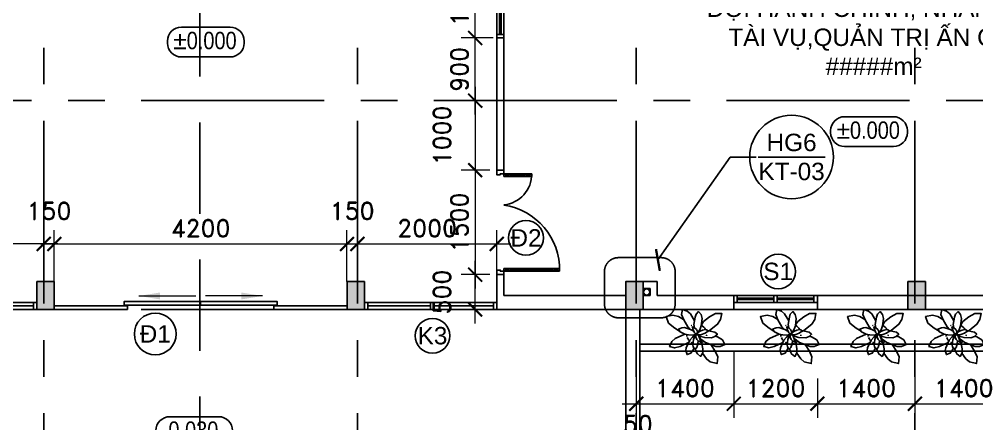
# Model space of a CAD drawing. Header units: inches. Extents: x 452443 to 881249, y 975131 to 1198310.
# Drawn here: x 572198 to 585940, y 1081792 to 1087607 of the extents above; entities that cross this region are included whole.
import ezdxf

# ---------------------------------------------------------------- set-up
doc = ezdxf.new("R2010")
doc.units = ezdxf.units.IN
doc.header["$LTSCALE"] = 3.5
doc.header["$MEASUREMENT"] = 0
doc.linetypes.add('CENTER', pattern=[2, 1.25, -0.25, 0.25, -0.25])
doc.linetypes.add('HIDDEN', pattern=[0.375, 0.25, -0.125])
for name, color, linetype in [('cot', 1, 'Continuous'), ('CUA', 4, 'Continuous'), ('DOOR-84', 84, 'Continuous'), ('hatch', 4, 'Continuous'), ('hatch vl', 4, 'Continuous'), ('HATCH47', 47, 'Continuous'), ('Mui ten', 9, 'Continuous'), ('Net thay', 140, 'Continuous'), ('phong', 2, 'Continuous'), ('Q-CAY', 94, 'Continuous'), ('TEXT2', 7, 'Continuous'), ('thuocdo', 3, 'Continuous'), ('Truc', 252, 'Continuous')]:
    doc.layers.add(name, color=color, linetype=linetype)
doc.styles.add('chu 1', font='VHELVEN0.TTF')
doc.styles.add('CHUGHICHU', font='VTIMESN0.TTF')
doc.styles.add('romand', font='romand.shx')
doc.styles.add('THONG', font='VHELVCN0.TTF', dxfattribs={"height": 250})
doc.styles.add('VNI-HELVE', font='VHELVEN0.TTF')
doc.dimstyles.new('50', dxfattribs={"dimscale": 75, "dimtxt": 2.5, "dimasz": 30, "dimexe": 2, "dimexo": 0, "dimgap": 1, "dimtad": 1, "dimdec": 0, "dimdsep": 46, "dimtxsty": 'CHUGHICHU', "dimblk": 'ARCHTICK', "dimcen": 1.5, "dimdle": 2, "dimclrd": 256, "dimclre": 256, "dimclrt": 7, "dimadec": 0, "dimazin": 0, "dimtfac": 1, "dimtdec": 0, "dimtofl": 0, "dimtmove": 2, "dimatfit": 3, "dimldrblk": 'ARCHTICK', "dimfxl": 1, "dimtolj": 1, "dimtzin": 0, "dimlwd": -1, "dimlwe": -1, "dimarcsym": 0})
doc.dimstyles.new('TL100', dxfattribs={"dimscale": 100, "dimtxt": 2.5, "dimasz": 2, "dimexe": 2, "dimexo": 1, "dimgap": 1, "dimtad": 1, "dimdec": 0, "dimzin": 0, "dimdsep": 46, "dimtxsty": 'romand', "dimblk": 'ARCHTICK', "dimcen": 2, "dimdle": 2, "dimclrd": 256, "dimclre": 256, "dimclrt": 7, "dimadec": 0, "dimazin": 0, "dimtfac": 0.004, "dimtdec": 0, "dimtmove": 2, "dimatfit": 3, "dimfxl": 1, "dimtolj": 1, "dimtzin": 0, "dimlwd": 20, "dimlwe": 20, "dimarcsym": 1})

# ---------------------------------------------------------------- blocks, each defined once
blk = doc.blocks.new('mb-cay52')
for points in [[(-20, 301), (-10, 410), (69, 617), (164, 785), (322, 876), (381, 708), (374, 545), (269, 276), (210, 194), (191, 146), (122, 62), (70, 24), (21, 10), (10, 14), (7, 21), (17, 74), (41, 127), (90, 185), (154, 241), (210, 252), (210, 242), (422, 317), (514, 298), (487, 204), (420, 126), (248, 29), (136, 0), (38, 0), (-2, 41), (3, 46), (14, 150), (-9, 275), (-92, 463), (-174, 549), (-277, 588), (-306, 487), (-286, 403), (-209, 201), (-146, 124), (-75, 112), (-22, 75), (-7, 46), (-4, 14), (-7, 3), (-10, 0), (-32, -7), (-72, 0), (-163, 68), (-210, 119), (-139, 123)], [(-247, 301), (-449, 415), (-568, 438), (-704, 406), (-661, 275), (-527, 165), (-329, 51), (-243, 26)], [(-541, 176), (-707, 178), (-862, 127), (-1013, -2), (-861, -130), (-628, -170), (-469, -168)], [(-107, 26), (-116, 28), (-220, 31), (-399, -12), (-459, -51), (-525, -140), (-440, -182), (-292, -170), (-473, -418), (-514, -542), (-497, -696), (-350, -662), (-236, -547), (-79, -325)], [(492, 219), (551, 231), (722, 231), (850, 150), (758, 28), (653, -30), (336, -83), (178, -66), (113, -43)], [(-15, -43), (-18, -28), (-33, -26), (-88, -80), (-189, -137), (-304, -171)], [(130, -140), (171, -227), (192, -326), (171, -399), (96, -361), (58, -317), (0, -182), (-10, -102), (-4, -38), (-21, -46), (-63, -136), (-87, -248), (-63, -486), (-32, -564), (56, -648), (126, -553), (134, -441), (130, -378)], [(-28, -21), (-28, -7)], [(178, -374), (226, -431), (303, -480), (420, -497), (420, -376), (359, -277), (235, -128), (133, -56), (125, -53)], [(505, -55), (704, -155), (849, -258), (930, -435), (731, -491), (600, -473), (420, -391)]]:
    blk.add_lwpolyline(points)
blk.add_lwpolyline([(217, -144), (171, -90), (85, -22), (31, -4), (7, -7), (0, -24), (7, -56), (25, -89), (80, -129), (143, -144)], close=True)
for major_axis, start_param, end_param in [((-203, 203), -1.358595, -0.729477), ((-203, 203), 0.653356, 0.731809), ((203, 203), 1.819647, 1.898101), ((203, 203), 5.868937, 5.947391), ((-203, 203), 1.346387, 1.545962), ((-203, 203), 1.654884, 2.140886), ((-203, 203), 2.995946, 3.166341), ((-203, 203), 3.281712, 3.656404), ((203, 203), 3.844695, 4.079705)]:
    blk.add_ellipse((0, 0), major_axis=major_axis, ratio=1, start_param=start_param, end_param=end_param)
blk = doc.blocks.new('CS-1200')
for p, q in [((0, 100), (1200, 100)), ((0, 0), (1200, 0)), ((575, 60), (50, 60)), ((575, 40), (50, 40)), ((1150, 60), (625, 60)), ((1150, 40), (625, 40))]:
    blk.add_line(p, q)
at = {"ltscale": 5}
for points in [[(0, 0), (50, 0), (50, 100), (0, 100)], [(575, 0), (625, 0), (625, 100), (575, 100)], [(1150, 0), (1200, 0), (1200, 100), (1150, 100)]]:
    blk.add_lwpolyline(points, close=True, dxfattribs=at)
blk = doc.blocks.new('CAODO2')
at = {"layer": 'Net thay', "ltscale": 3}
blk.add_lwpolyline([(0, 0), (701, 0, 0.414214), (901, 200), (901, 229, 0.414214), (701, 429), (0, 429, 0.414214), (-200, 229), (-200, 200, 0.414214)], format="xyb", close=True, dxfattribs=at)
at = {"style": 'THONG', "flags": 4}
blk.add_attdef('%%P0.000', (-115, 111, 803), '', height=250, dxfattribs=at)
blk = doc.blocks.new('*D1975')
at = {"layer": 'DEFPOINTS', "color": 0}
for p in [(572702, 1084377), (572552, 1083736), (572702, 1083736)]:
    blk.add_point(p, dxfattribs=at)
at = {"layer": 'thuocdo', "lineweight": 20}
for p, q in [((572552, 1083836), (572552, 1084577)), ((572702, 1083836), (572702, 1084577)), ((572552, 1084377), (572702, 1084377))]:
    blk.add_line(p, q, dxfattribs=at)
at = {"layer": 'thuocdo', "color": 7, "insert": (572627, 1084852), "char_height": 250, "attachment_point": 5, "style": 'romand'}
blk.add_mtext('\\A1;150', dxfattribs=at)
blk = doc.blocks.new('_ArchTick')
at = {"color": 0, "linetype": 'ByBlock', "const_width": 0.15}
blk.add_lwpolyline([(-0.5, -0.5), (0.5, 0.5)], dxfattribs=at)
blk = doc.blocks.new('*D1976')
at = {"layer": 'DEFPOINTS', "color": 0}
for p in [(576902, 1084377), (572702, 1083736), (576902, 1083736)]:
    blk.add_point(p, dxfattribs=at)
at = {"layer": 'thuocdo', "lineweight": 20}
for p, q in [((572702, 1083836), (572702, 1084577)), ((576902, 1083836), (576902, 1084577)), ((572502, 1084377), (577102, 1084377))]:
    blk.add_line(p, q, dxfattribs=at)
at = {"layer": 'thuocdo', "lineweight": 20, "xscale": 200, "yscale": 200, "zscale": 200, "rotation": 180}
blk.add_blockref('_ArchTick', (572702, 1084377), dxfattribs=at)
at = {"layer": 'thuocdo', "lineweight": 20, "xscale": 200, "yscale": 200, "zscale": 200}
blk.add_blockref('_ArchTick', (576902, 1084377), dxfattribs=at)
at = {"layer": 'thuocdo', "color": 7, "insert": (574802, 1084602), "char_height": 250, "attachment_point": 5, "style": 'romand'}
blk.add_mtext('\\A1;4200', dxfattribs=at)
blk = doc.blocks.new('*D1977')
at = {"layer": 'DEFPOINTS', "color": 0}
for p in [(577052, 1084377), (576902, 1083736), (577052, 1083736)]:
    blk.add_point(p, dxfattribs=at)
at = {"layer": 'thuocdo', "lineweight": 20}
for p, q in [((576902, 1083836), (576902, 1084577)), ((577052, 1083836), (577052, 1084577)), ((576902, 1084377), (577052, 1084377))]:
    blk.add_line(p, q, dxfattribs=at)
at = {"layer": 'thuocdo', "color": 7, "insert": (576977, 1084852), "char_height": 250, "attachment_point": 5, "style": 'romand'}
blk.add_mtext('\\A1;150', dxfattribs=at)
blk = doc.blocks.new('*D1982')
at = {"layer": 'DEFPOINTS', "color": 0}
for p in [(582452, 1082545), (583652, 1082545), (583652, 1082081)]:
    blk.add_point(p, dxfattribs=at)
at = {"layer": 'thuocdo', "lineweight": 20}
for p, q in [((582452, 1082445), (582452, 1081881)), ((583652, 1082445), (583652, 1081881)), ((582252, 1082081), (583852, 1082081))]:
    blk.add_line(p, q, dxfattribs=at)
at = {"layer": 'thuocdo', "lineweight": 20, "xscale": 200, "yscale": 200, "zscale": 200, "rotation": 180}
blk.add_blockref('_ArchTick', (582452, 1082081), dxfattribs=at)
at = {"layer": 'thuocdo', "lineweight": 20, "xscale": 200, "yscale": 200, "zscale": 200}
blk.add_blockref('_ArchTick', (583652, 1082081), dxfattribs=at)
at = {"layer": 'thuocdo', "color": 7, "insert": (583052, 1082306), "char_height": 250, "attachment_point": 5, "style": 'romand'}
blk.add_mtext('\\A1;1200', dxfattribs=at)
blk = doc.blocks.new('*D1983')
at = {"layer": 'DEFPOINTS', "color": 0}
for p in [(585052, 1082693), (583652, 1082545), (585052, 1082081)]:
    blk.add_point(p, dxfattribs=at)
at = {"layer": 'thuocdo', "lineweight": 20}
for p, q in [((585052, 1082593), (585052, 1081881)), ((583652, 1082445), (583652, 1081881)), ((583452, 1082081), (585252, 1082081))]:
    blk.add_line(p, q, dxfattribs=at)
at = {"layer": 'thuocdo', "lineweight": 20, "xscale": 200, "yscale": 200, "zscale": 200, "rotation": 180}
blk.add_blockref('_ArchTick', (583652, 1082081), dxfattribs=at)
at = {"layer": 'thuocdo', "lineweight": 20, "xscale": 200, "yscale": 200, "zscale": 200}
blk.add_blockref('_ArchTick', (585052, 1082081), dxfattribs=at)
at = {"layer": 'thuocdo', "color": 7, "insert": (584352, 1082306), "char_height": 250, "attachment_point": 5, "style": 'romand'}
blk.add_mtext('\\A1;1400', dxfattribs=at)
blk = doc.blocks.new('*D1984')
at = {"layer": 'DEFPOINTS', "color": 0}
for p in [(585052, 1082693), (586452, 1082545), (586452, 1082081)]:
    blk.add_point(p, dxfattribs=at)
at = {"layer": 'thuocdo', "lineweight": 20}
for p, q in [((585052, 1082593), (585052, 1081881)), ((586452, 1082445), (586452, 1081881)), ((584852, 1082081), (586652, 1082081))]:
    blk.add_line(p, q, dxfattribs=at)
at = {"layer": 'thuocdo', "lineweight": 20, "xscale": 200, "yscale": 200, "zscale": 200, "rotation": 180}
blk.add_blockref('_ArchTick', (585052, 1082081), dxfattribs=at)
at = {"layer": 'thuocdo', "lineweight": 20, "xscale": 200, "yscale": 200, "zscale": 200}
blk.add_blockref('_ArchTick', (586452, 1082081), dxfattribs=at)
at = {"layer": 'thuocdo', "color": 7, "insert": (585752, 1082306), "char_height": 250, "attachment_point": 5, "style": 'romand'}
blk.add_mtext('\\A1;1400', dxfattribs=at)
blk = doc.blocks.new('*D2355')
at = {"layer": 'DEFPOINTS', "color": 0}
for p in [(588927, 1082836), (581292, 1080436), (591192, 1080436)]:
    blk.add_point(p, dxfattribs=at)
at = {"layer": 'thuocdo', "lineweight": 20}
for p, q in [((591192, 1083036), (591192, 1080236)), ((589027, 1082836), (591392, 1082836)), ((581392, 1080436), (591392, 1080436))]:
    blk.add_line(p, q, dxfattribs=at)
at = {"layer": 'thuocdo', "lineweight": 20, "xscale": 200, "yscale": 200, "zscale": 200}
for p, rotation in [((591192, 1082836), 90), ((591192, 1080436), 270)]:
    blk.add_blockref('_ArchTick', p, dxfattribs=dict(at, rotation=rotation))
at = {"layer": 'thuocdo', "color": 7, "insert": (590967, 1081636), "char_height": 250, "attachment_point": 5, "rotation": 90, "style": 'romand'}
blk.add_mtext('\\A1;2400', dxfattribs=at)
blk = doc.blocks.new('*D2417')
at = {"layer": 'DEFPOINTS', "color": 0}
for p in [(582452, 1082927), (581052, 1082743), (582452, 1082081)]:
    blk.add_point(p, dxfattribs=at)
at = {"layer": 'thuocdo', "lineweight": 20}
for p, q in [((582452, 1082827), (582452, 1081881)), ((581052, 1082643), (581052, 1081881)), ((580852, 1082081), (582652, 1082081))]:
    blk.add_line(p, q, dxfattribs=at)
at = {"layer": 'thuocdo', "lineweight": 20, "xscale": 200, "yscale": 200, "zscale": 200, "rotation": 180}
blk.add_blockref('_ArchTick', (581052, 1082081), dxfattribs=at)
at = {"layer": 'thuocdo', "lineweight": 20, "xscale": 200, "yscale": 200, "zscale": 200}
blk.add_blockref('_ArchTick', (582452, 1082081), dxfattribs=at)
at = {"layer": 'thuocdo', "color": 7, "insert": (581752, 1082306), "char_height": 250, "attachment_point": 5, "style": 'romand'}
blk.add_mtext('\\A1;1400', dxfattribs=at)
blk = doc.blocks.new('CUAD1500')
for p, q in [((1410, 100), (1410, 900)), ((1450, 900), (1410, 900)), ((1450, 900), (1410, 800)), ((1410, 900), (1450, 800)), ((1450, 100), (1450, 900)), ((1450, 800), (1410, 800)), ((1420, 200), (1420, 800)), ((1440, 200), (1440, 800)), ((50, 500), (90, 400)), ((90, 500), (50, 400)), ((50, 100), (50, 500)), ((50, 500), (90, 500)), ((90, 100), (90, 500)), ((50, 400), (90, 400)), ((60, 200), (60, 400)), ((80, 200), (80, 400)), ((50, 200), (90, 200)), ((50, 100), (90, 200)), ((90, 100), (50, 200)), ((1450, 200), (1410, 200)), ((1450, 100), (1410, 200)), ((1410, 100), (1450, 200)), ((50, 100), (90, 100)), ((1450, 100), (1410, 100))]:
    blk.add_line(p, q)
for points in [[(0, 100), (50, 100), (50, 50), (65, 50), (65, 0), (0, 0)], [(1500, 100), (1450, 100), (1450, 50), (1435, 50), (1435, 0), (1500, 0)]]:
    blk.add_lwpolyline(points, close=True)
at = {"layer": 'hatch'}
for centre, radius, start, end in [((1430, -40), 940, 88.7553, 171.4465), ((57, 55), 445, 5.8369, 90.896)]:
    blk.add_arc(centre, radius, start, end, dxfattribs=at)
blk = doc.blocks.new('*D2430')
at = {"layer": 'DEFPOINTS', "color": 0}
for p in [(570552, 1084377), (570552, 1083736), (572552, 1083736)]:
    blk.add_point(p, dxfattribs=at)
at = {"layer": 'thuocdo', "lineweight": 20}
for p, q in [((570552, 1083836), (570552, 1084577)), ((572552, 1083836), (572552, 1084577)), ((572752, 1084377), (570352, 1084377))]:
    blk.add_line(p, q, dxfattribs=at)
at = {"layer": 'thuocdo', "lineweight": 20, "xscale": 200, "yscale": 200, "zscale": 200, "rotation": 180}
blk.add_blockref('_ArchTick', (570552, 1084377), dxfattribs=at)
at = {"layer": 'thuocdo', "lineweight": 20, "xscale": 200, "yscale": 200, "zscale": 200}
blk.add_blockref('_ArchTick', (572552, 1084377), dxfattribs=at)
at = {"layer": 'thuocdo', "color": 7, "insert": (571552, 1084602), "char_height": 250, "attachment_point": 5, "style": 'romand'}
blk.add_mtext('\\A1;2000', dxfattribs=at)
blk = doc.blocks.new('*D2431')
at = {"layer": 'DEFPOINTS', "color": 0}
for p in [(579052, 1084377), (577052, 1083736), (579052, 1083736)]:
    blk.add_point(p, dxfattribs=at)
at = {"layer": 'thuocdo', "lineweight": 20}
for p, q in [((577052, 1083836), (577052, 1084577)), ((579052, 1083836), (579052, 1084577)), ((576852, 1084377), (579252, 1084377))]:
    blk.add_line(p, q, dxfattribs=at)
at = {"layer": 'thuocdo', "lineweight": 20, "xscale": 200, "yscale": 200, "zscale": 200, "rotation": 180}
blk.add_blockref('_ArchTick', (577052, 1084377), dxfattribs=at)
at = {"layer": 'thuocdo', "lineweight": 20, "xscale": 200, "yscale": 200, "zscale": 200}
blk.add_blockref('_ArchTick', (579052, 1084377), dxfattribs=at)
at = {"layer": 'thuocdo', "color": 7, "insert": (578052, 1084602), "char_height": 250, "attachment_point": 5, "style": 'romand'}
blk.add_mtext('\\A1;2000', dxfattribs=at)
blk = doc.blocks.new('*D2432')
at = {"layer": 'DEFPOINTS', "color": 0}
for p in [(579052, 1086436), (578741, 1085436), (579052, 1085436)]:
    blk.add_point(p, dxfattribs=at)
at = {"layer": 'thuocdo', "linetype": 'Continuous', "lineweight": 20}
for p, q in [((578741, 1086636), (578741, 1085236)), ((578952, 1086436), (578541, 1086436)), ((578952, 1085436), (578541, 1085436))]:
    blk.add_line(p, q, dxfattribs=at)
at = {"layer": 'thuocdo', "lineweight": 20, "xscale": 200, "yscale": 200, "zscale": 200}
for p, rotation in [((578741, 1086436), 90), ((578741, 1085436), 270)]:
    blk.add_blockref('_ArchTick', p, dxfattribs=dict(at, rotation=rotation))
at = {"layer": 'thuocdo', "color": 7, "insert": (578266, 1085936), "char_height": 250, "attachment_point": 5, "rotation": 90, "style": 'romand'}
blk.add_mtext('\\A1;1000', dxfattribs=at)
blk = doc.blocks.new('*D2433')
at = {"layer": 'DEFPOINTS', "color": 0}
for p in [(579052, 1085436), (578741, 1083936), (579052, 1083936)]:
    blk.add_point(p, dxfattribs=at)
at = {"layer": 'thuocdo', "linetype": 'Continuous', "lineweight": 20}
for p, q in [((578741, 1085636), (578741, 1083736)), ((578952, 1085436), (578541, 1085436)), ((578952, 1083936), (578541, 1083936))]:
    blk.add_line(p, q, dxfattribs=at)
at = {"layer": 'thuocdo', "lineweight": 20, "xscale": 200, "yscale": 200, "zscale": 200}
for p, rotation in [((578741, 1085436), 90), ((578741, 1083936), 270)]:
    blk.add_blockref('_ArchTick', p, dxfattribs=dict(at, rotation=rotation))
at = {"layer": 'thuocdo', "color": 7, "insert": (578516, 1084686), "char_height": 250, "attachment_point": 5, "rotation": 90, "style": 'romand'}
blk.add_mtext('\\A1;1500', dxfattribs=at)
blk = doc.blocks.new('*D2434')
at = {"layer": 'DEFPOINTS', "color": 0}
for p in [(578741, 1083936), (579052, 1083936), (579052, 1083436)]:
    blk.add_point(p, dxfattribs=at)
at = {"layer": 'thuocdo', "linetype": 'Continuous', "lineweight": 20}
for p, q in [((578741, 1083236), (578741, 1084136)), ((578952, 1083936), (578541, 1083936)), ((578952, 1083436), (578541, 1083436))]:
    blk.add_line(p, q, dxfattribs=at)
at = {"layer": 'thuocdo', "lineweight": 20, "xscale": 200, "yscale": 200, "zscale": 200}
for p, rotation in [((578741, 1083936), 90), ((578741, 1083436), 270)]:
    blk.add_blockref('_ArchTick', p, dxfattribs=dict(at, rotation=rotation))
at = {"layer": 'thuocdo', "color": 7, "insert": (578266, 1083686), "char_height": 250, "attachment_point": 5, "rotation": 90, "style": 'romand'}
blk.add_mtext('\\A1;500', dxfattribs=at)
blk = doc.blocks.new('*D2489')
at = {"layer": 'DEFPOINTS', "color": 0}
for p in [(578741, 1087336), (579102, 1087336), (579108, 1086436)]:
    blk.add_point(p, dxfattribs=at)
at = {"layer": 'thuocdo', "linetype": 'Continuous', "lineweight": 20}
for p, q in [((578741, 1086236), (578741, 1087536)), ((579002, 1087336), (578541, 1087336)), ((579008, 1086436), (578541, 1086436))]:
    blk.add_line(p, q, dxfattribs=at)
at = {"layer": 'thuocdo', "lineweight": 20, "xscale": 200, "yscale": 200, "zscale": 200}
for p, rotation in [((578741, 1087336), 90), ((578741, 1086436), 270)]:
    blk.add_blockref('_ArchTick', p, dxfattribs=dict(at, rotation=rotation))
at = {"layer": 'thuocdo', "color": 7, "insert": (578516, 1086886), "char_height": 250, "attachment_point": 5, "rotation": 90, "style": 'romand'}
blk.add_mtext('\\A1;900', dxfattribs=at)
blk = doc.blocks.new('*D2490')
at = {"layer": 'DEFPOINTS', "color": 0}
for p in [(578741, 1088536), (579052, 1088536), (579102, 1087336)]:
    blk.add_point(p, dxfattribs=at)
at = {"layer": 'thuocdo', "linetype": 'Continuous', "lineweight": 20}
for p, q in [((578741, 1087136), (578741, 1088736)), ((578952, 1088536), (578541, 1088536)), ((579002, 1087336), (578541, 1087336))]:
    blk.add_line(p, q, dxfattribs=at)
at = {"layer": 'thuocdo', "lineweight": 20, "xscale": 200, "yscale": 200, "zscale": 200}
for p, rotation in [((578741, 1088536), 90), ((578741, 1087336), 270)]:
    blk.add_blockref('_ArchTick', p, dxfattribs=dict(at, rotation=rotation))
at = {"layer": 'thuocdo', "color": 7, "insert": (578516, 1087936), "char_height": 250, "attachment_point": 5, "rotation": 90, "style": 'romand'}
blk.add_mtext('\\A1;1200', dxfattribs=at)
blk = doc.blocks.new('*D2905')
at = {"layer": 'DEFPOINTS', "color": 0}
for p in [(581102, 1081314), (581052, 1080636), (581102, 1080659)]:
    blk.add_point(p, dxfattribs=at)
at = {"layer": 'thuocdo', "linetype": 'Continuous', "lineweight": 20}
for p, q in [((581052, 1080736), (581052, 1081514)), ((581102, 1080759), (581102, 1081514)), ((581052, 1081314), (581102, 1081314))]:
    blk.add_line(p, q, dxfattribs=at)
at = {"layer": 'thuocdo', "color": 7, "insert": (581077, 1081789), "char_height": 250, "attachment_point": 5, "style": 'romand'}
blk.add_mtext('\\A1;50', dxfattribs=at)

msp = doc.modelspace()

# ---------------------------------------------------------------- hatches: boundary and pattern name
at = {"layer": 'cot'}
for points in [[(572452.3, 1083436.5), (572702.3, 1083436.5), (572702.3, 1083836.5), (572452.3, 1083836.5)], [(577152.3, 1083436.5), (576902.3, 1083436.5), (576902.3, 1083836.5), (577152.3, 1083836.5)], [(580902.3, 1083436.5), (581152.3, 1083436.5), (581152.3, 1083836.5), (580902.3, 1083836.5)], [(584952.3, 1083436.5), (585202.3, 1083436.5), (585202.3, 1083836.5), (584952.3, 1083836.5)]]:
    msp.add_hatch(color=256, dxfattribs=at).paths.add_polyline_path(points)

# ---------------------------------------------------------------- linework, layer by layer
at = {"linetype": 'HIDDEN', "ltscale": 700}
msp.add_lwpolyline([(580796.5, 1083316.1), (581411.5, 1083316.1, 0.4142136), (581611.5, 1083516.1), (581611.5, 1083980, 0.4142136), (581411.5, 1084180), (580796.5, 1084180, 0.4142136), (580596.5, 1083980), (580596.5, 1083516.1, 0.4142136)], format="xyb", close=True, dxfattribs=at)
msp.add_circle((583281.9, 1085625.2), 600)
at = {"layer": 'cot'}
for points in [[(572452.3, 1083436.5), (572702.3, 1083436.5), (572702.3, 1083836.5), (572452.3, 1083836.5)], [(577152.3, 1083436.5), (576902.3, 1083436.5), (576902.3, 1083836.5), (577152.3, 1083836.5)], [(580902.3, 1083436.5), (581152.3, 1083436.5), (581152.3, 1083836.5), (580902.3, 1083836.5)], [(584952.3, 1083436.5), (585202.3, 1083436.5), (585202.3, 1083836.5), (584952.3, 1083836.5)]]:
    msp.add_lwpolyline(points, close=True, dxfattribs=at)
at = {"layer": 'DOOR-84'}
for points in [[(579152.3, 1085436.5), (579052.3, 1085436.5)], [(571502.3, 1083486.5), (572402.3, 1083486.5)], [(572402.3, 1083536.5), (572402.3, 1083436.5)], [(573752.3, 1083486.5), (572702.3, 1083486.5)], [(573752.3, 1083486.5), (573752.3, 1083436.5)], [(575852.3, 1083486.5), (576902.6, 1083486.5)], [(575852.3, 1083486.5), (575852.3, 1083436.5)], [(577202.3, 1083536.5), (577202.3, 1083436.5)], [(578102.3, 1083486.5), (577202.3, 1083486.5)], [(578102.3, 1083536.5), (578102.3, 1083436.5)], [(578152.3, 1083536.5), (578152.3, 1083436.5)], [(579002.3, 1083486.5), (578152.3, 1083486.5)], [(579002.3, 1083536.5), (579002.3, 1083436.5)], [(579052.3, 1083536.5), (579052.3, 1083436.5)], [(573752.3, 1083436.5), (572702.3, 1083436.5)], [(575852.3, 1083436.5), (576902.6, 1083436.5)]]:
    msp.add_lwpolyline(points, dxfattribs=at)
for points in [[(570552.3, 1083436.5), (572452.3, 1083436.5), (572452.3, 1083536.5), (570552.3, 1083536.5)], [(573702.3, 1083497.8), (574802.3, 1083497.8), (574802.3, 1083547.8), (573702.3, 1083547.8)], [(575902.3, 1083497.8), (574802.3, 1083497.8), (574802.3, 1083547.8), (575902.3, 1083547.8)], [(579052.3, 1083436.5), (577152.3, 1083436.5), (577152.3, 1083536.5), (579052.3, 1083536.5)]]:
    msp.add_lwpolyline(points, close=True, dxfattribs=at)
at = {"layer": 'hatch vl'}
for centre, radius in [((579470.8, 1084464.2), 250), ((583089.5, 1083980.7), 250), ((574150.6, 1083084.1), 300), ((578129, 1083057.6), 250)]:
    msp.add_circle(centre, radius, dxfattribs=at)
at = {"layer": 'HATCH47', "linetype": 'HIDDEN', "ltscale": 1500}
msp.add_lwpolyline([(574790.1, 1078905.2), (574790.1, 1099947.9)], dxfattribs=at)
at = {"layer": 'Mui ten'}
msp.add_line((582801.9, 1085625.2), (583762, 1085625.2), dxfattribs=at)
at = {"layer": 'Net thay'}
for points in [[(588952.3, 1083436.5), (588952.3, 1082936.5), (581102.3, 1082936.5)], [(589052.3, 1083436.5), (589052.3, 1082836.5), (581102.3, 1082836.5)]]:
    msp.add_lwpolyline(points, dxfattribs=at)
at = {"layer": 'phong'}
for p, q in [((579052.3, 1087336.5), (579052.3, 1085436.5)), ((579152.3, 1087336.5), (579152.3, 1085436.5)), ((579152.3, 1085436.5), (579052.3, 1085436.5)), ((579052.3, 1083436.5), (579052.3, 1083936.5)), ((579052.3, 1083936.5), (579152.3, 1083936.5)), ((579152.3, 1083636.5), (579152.3, 1083936.5)), ((579052.3, 1083436.5), (579052.3, 1083636.5)), ((581152.3, 1083636.5), (581252.3, 1083636.5)), ((581352.3, 1083636.5), (582452.3, 1083636.5)), ((583652.3, 1083636.5), (586452.3, 1083636.5)), ((581102.3, 1083436.5), (581102.3, 1080436.5)), ((581102.3, 1083436.5), (582452.3, 1083436.5)), ((583652.3, 1083436.5), (586452.3, 1083436.5))]:
    msp.add_line(p, q, dxfattribs=at)
for points in [[(579052.3, 1085436.5), (579152.3, 1085436.5)], [(581352.3, 1083636.5), (581352.3, 1083836.5), (581052.3, 1083836.5)], [(580902.3, 1083636.5), (579152.3, 1083636.5)], [(582452.3, 1083636.5), (582452.3, 1083436.5)], [(583652.3, 1083636.5), (583652.3, 1083436.5)], [(580902.3, 1083436.5), (580902.3, 1080636.5), (577602.3, 1080636.5)], [(580902.3, 1083436.5), (579052.3, 1083436.5)], [(582427.8, 1083436.5), (581102.3, 1083436.5)]]:
    msp.add_lwpolyline(points, dxfattribs=at)
msp.add_lwpolyline([(581152.3, 1083636.5), (581252.3, 1083636.5), (581252.3, 1083736.5), (581152.3, 1083736.5)], close=True, dxfattribs=at)
at = {"layer": 'thuocdo'}
for radius in [50, 45]:
    msp.add_circle((581200.9, 1083688), radius, dxfattribs=at)
at = {"layer": 'Truc', "linetype": 'CENTER', "ltscale": 600}
for points in [[(572552.3, 1098745.1), (572552.3, 1072354.5)], [(577052.3, 1098745.1), (577052.3, 1072278.3)], [(581052.3, 1098745.1), (581052.3, 1072278.3)], [(585052.3, 1098745.1), (585052.3, 1072278.3)], [(557150.1, 1086436.5), (592483.8, 1086436.5)], [(557150.1, 1083436.5), (592483.8, 1083436.5)]]:
    msp.add_lwpolyline(points, dxfattribs=at)

# ---------------------------------------------------------------- block references
at = {"layer": 'CUA', "rotation": 270}
msp.add_blockref('CS-1200', (579052.3, 1088536.5), dxfattribs=at)
at = {"layer": 'CUA'}
msp.add_blockref('CS-1200', (582452.3, 1083536.5), dxfattribs=at)
at = {"layer": 'DOOR-84', "rotation": 270}
msp.add_blockref('CUAD1500', (579052.3, 1085436.5), dxfattribs=at)
at = {"layer": 'phong'}
for p, values in [((574525.4, 1087063.5), {'%%P0.000': '%%P0.000'}), ((584042.7, 1085776.1), {'%%P0.000': '%%P0.000'}), ((574358.9, 1081465.9), {'%%P0.000': '-0.030'})]:
    msp.add_blockref('CAODO2', p, dxfattribs=at).add_auto_attribs(values)
at = {"layer": 'Q-CAY', "ltscale": 100, "xscale": 0.5000000000149999, "yscale": 0.5, "zscale": 0.5, "rotation": 329.8245834322547}
for p in [(581920.4, 1083080.6), (583272.2, 1083080.6), (584523, 1083080.6), (585642.5, 1083080.6)]:
    msp.add_blockref('mb-cay52', p, dxfattribs=at)

# ---------------------------------------------------------------- texts
at = {"char_height": 250, "attachment_point": 5, "style": 'chu 1'}
for s, insert, width in [('HG6\\PKT-03', (583281.9, 1085625.2), 647.539), ('Ñ2', (579470.8, 1084464.2), 407.041), ('S1', (583089.5, 1083980.7), 407.041), ('Ñ1', (574150.6, 1083084.1), 407.041), ('K3', (578129, 1083057.6), 407.041)]:
    msp.add_mtext(s, dxfattribs=dict(at, insert=insert, width=width))
at = {"layer": 'TEXT2', "insert": (584459.3, 1087888.1), "char_height": 250, "attachment_point": 2, "style": 'VNI-HELVE'}
msp.add_mtext_dynamic_manual_height_columns('{\\W0.2833;\\C7; \\W1;ÑOÄI HAØNH CHÍNH, NHAÂN SÖÏ, TAØI VUÏ,QUAÛN TRÒ AÁN CHÆ\\P#####m²}', width=5041.99, gutter_width=1000, heights=[0], dxfattribs=at)

# ---------------------------------------------------------------- dimensions: what is measured, and where the dimension line sits
at = {"layer": 'thuocdo'}
for base, p1, p2, picture, middle in [((578741.1, 1088536.5), (579102.3, 1087336.5), (579052.3, 1088536.5), '*D2490', (578516.1, 1087936.5)), ((578741.1, 1087336.5), (579108.4, 1086436.5), (579102.3, 1087336.5), '*D2489', (578516.1, 1086886.5)), ((578741.1, 1085436.5), (579052.3, 1086436.5), (579052.3, 1085436.5), '*D2432', (578266.1, 1085936.5)), ((578741.1, 1083936.5), (579052.3, 1085436.5), (579052.3, 1083936.5), '*D2433', (578516.1, 1084686.5)), ((578741.1, 1083936.5), (579052.3, 1083436.5), (579052.3, 1083936.5), '*D2434', (578266.1, 1083686.5))]:
    dim = msp.add_linear_dim(base=base, p1=p1, p2=p2, angle=90, dimstyle='TL100', dxfattribs=at)
    dim.commit()
    dim.dimension.update_dxf_attribs({"geometry": picture, "text_midpoint": middle})
for base, p1, p2, picture, middle in [((572702.3, 1084377.2), (572552.3, 1083736.5), (572702.3, 1083736.5), '*D1975', (572627.3, 1084852.2)), ((577052.3, 1084377.2), (576902.3, 1083736.5), (577052.3, 1083736.5), '*D1977', (576977.3, 1084852.2)), ((570552.3, 1084377.2), (572552.3, 1083736.5), (570552.3, 1083736.5), '*D2430', (571552.3, 1084602.2)), ((576902.3, 1084377.2), (572702.3, 1083736.5), (576902.3, 1083736.5), '*D1976', (574802.3, 1084602.2)), ((579052.3, 1084377.2), (577052.3, 1083736.5), (579052.3, 1083736.5), '*D2431', (578052.3, 1084602.2)), ((582452.3, 1082081.2), (581052.3, 1082742.9), (582452.3, 1082926.9), '*D2417', (581752.3, 1082306.2)), ((585052.3, 1082081.2), (583652.3, 1082545.1), (585052.3, 1082693), '*D1983', (584352.3, 1082306.2)), ((586452.3, 1082081.2), (585052.3, 1082693), (586452.3, 1082545.1), '*D1984', (585752.3, 1082306.2)), ((583652.3, 1082081.2), (582452.3, 1082545.1), (583652.3, 1082545.1), '*D1982', (583052.3, 1082306.2))]:
    dim = msp.add_linear_dim(base=base, p1=p1, p2=p2, dimstyle='TL100', override={"dimfxl": 10, "dimarcsym": 1}, dxfattribs=at)
    dim.commit()
    dim.dimension.update_dxf_attribs({"geometry": picture, "text_midpoint": middle})
dim = msp.add_linear_dim(base=(591191.9, 1080436.5), p1=(588927.2, 1082836.5), p2=(581292.4, 1080436.5), angle=90, dimstyle='TL100', override={"dimarcsym": 1}, dxfattribs=at)
dim.commit()
dim.dimension.update_dxf_attribs({"geometry": '*D2355', "text_midpoint": (590966.9, 1081636.5)})
dim = msp.add_linear_dim(base=(581102.3, 1081313.7), p1=(581052.3, 1080636.5), p2=(581102.3, 1080658.6), dimstyle='TL100', dxfattribs=at)
dim.commit()
dim.dimension.update_dxf_attribs({"geometry": '*D2905', "text_midpoint": (581077.3, 1081788.7)})

# ---------------------------------------------------------------- leaders
msp.add_leader([(581363.6, 1084146.8), (582400.6, 1085625.2), (582771.9, 1085625.2)], dimstyle='50', override={"dimasz": 3, "dimtad": 0})
at = {"layer": 'DOOR-84', "ltscale": 3}
for points in [[(573916.9, 1083629.7), (574735.1, 1083629.7)], [(575687.8, 1083629.7), (574869.6, 1083629.7)]]:
    msp.add_leader(points, dimstyle='TL100', override={"dimasz": 3, "dimtad": 0, "dimarcsym": 1}, dxfattribs=at)

doc.saveas('drawing.dxf')
